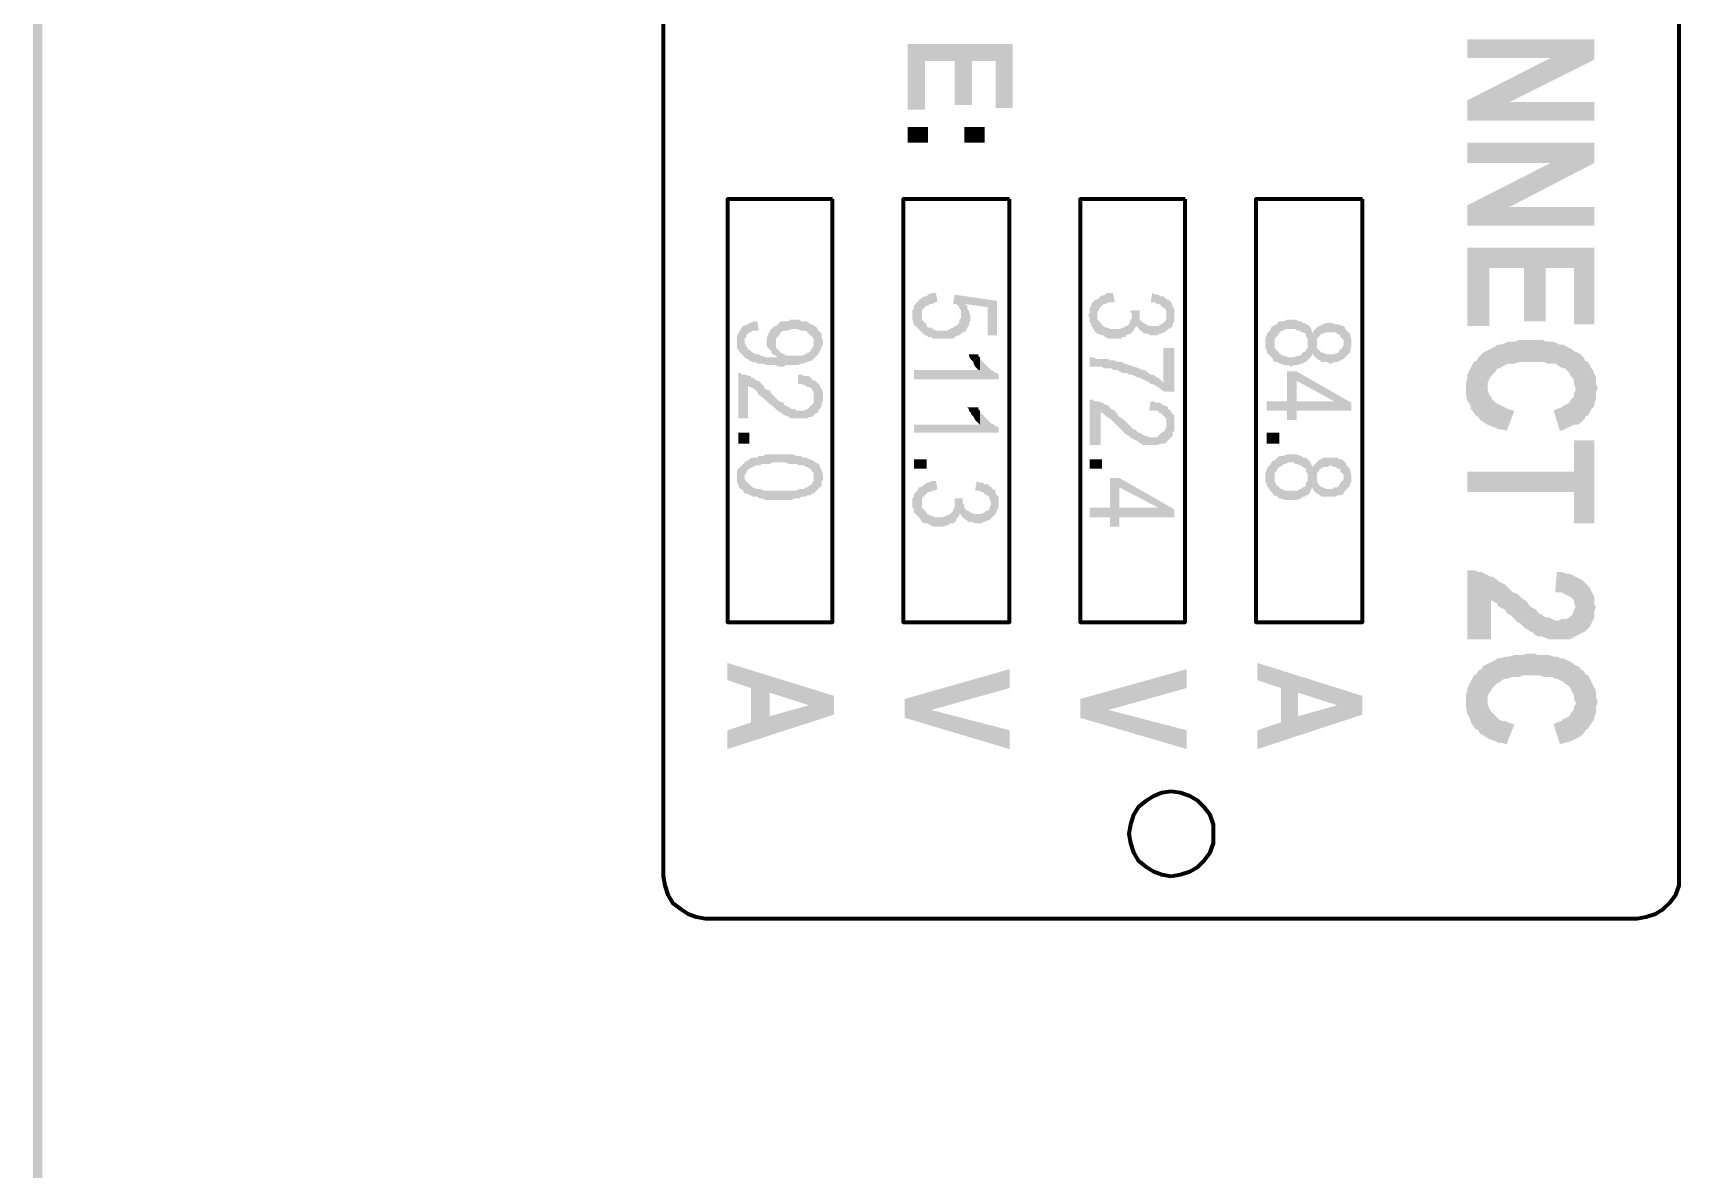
# Model space of a CAD drawing. Header units: inches. Extents: x -186 to 186, y -282 to 282.
# Drawn here: x -186.11 to -147.22, y -76.92 to -50.07 of the extents above; entities that cross this region are included whole.
import ezdxf

# ---------------------------------------------------------------- set-up
doc = ezdxf.new("R2010")
doc.units = ezdxf.units.IN
doc.header["$MEASUREMENT"] = 0
doc.layers.add('H', color=7, linetype='CONTINUOUS', lineweight=100)
doc.layers.add('P', color=250, linetype='CONTINUOUS', lineweight=100)

msp = doc.modelspace()

# ---------------------------------------------------------------- hatches: boundary and pattern name
at = {"layer": 'H', "linetype": 'Continuous'}
for points in [[(-185.889, 281.889), (-186.111, 282.111), (-185.889, -281.889)], [(-186.111, 282.111), (-185.889, -281.889), (-186.111, -282.111)], [(-162.963, -51.852), (-162.963, -50.333), (-165.444, -50.333), (-165.444, -51.889), (-165.037, -51.889), (-165.037, -50.741), (-164.333, -50.741), (-164.333, -51.778), (-163.926, -51.778), (-163.926, -50.741), (-163.37, -50.741), (-163.37, -51.852)], [(-149.222, -50.704), (-149.222, -50.222), (-152.222, -50.222), (-152.222, -50.667), (-150.259, -50.667)], [(-149.222, -50.704), (-150.259, -50.667), (-152.222, -51.667), (-151.222, -51.704)], [(-149.222, -52.148), (-149.222, -51.704), (-151.222, -51.704), (-152.222, -51.667), (-152.222, -52.148)], [(-165.444, -52.667), (-164.963, -52.667), (-164.963, -52.296), (-165.444, -52.296)], [(-164.111, -52.667), (-163.63, -52.667), (-163.63, -52.296), (-164.111, -52.296)], [(-149.222, -53.148), (-149.222, -52.667), (-152.222, -52.667), (-152.222, -53.148), (-150.259, -53.148)], [(-149.222, -53.148), (-150.259, -53.148), (-152.222, -54.148), (-151.222, -54.185)], [(-149.222, -54.63), (-149.222, -54.185), (-151.222, -54.185), (-152.222, -54.148), (-152.222, -54.63)], [(-149.222, -56.963), (-149.222, -55.148), (-152.222, -55.148), (-152.222, -57), (-151.704, -57), (-151.704, -55.63), (-150.889, -55.63), (-150.889, -56.889), (-150.37, -56.889), (-150.37, -55.63), (-149.704, -55.63), (-149.704, -56.963)], [(-164.185, -57.185), (-164.185, -56.741), (-164.185, -56.815), (-164.222, -56.852), (-164.222, -56.926), (-164.259, -56.963), (-164.296, -57), (-164.333, -57), (-164.37, -57.037), (-164.407, -57.037), (-164.444, -57.074), (-164.519, -57.111), (-164.778, -57.111), (-164.852, -57.074), (-164.889, -57.037), (-164.963, -57.037), (-165, -57), (-165, -56.963), (-165.037, -56.926), (-165.074, -56.889), (-165.111, -56.852), (-165.111, -56.815), (-165.111, -56.741), (-165.148, -56.37), (-165.185, -56.37), (-165.185, -56.407), (-165.222, -56.444), (-165.259, -56.481), (-165.296, -56.519), (-165.296, -56.593), (-165.333, -56.63), (-165.333, -56.704), (-165.333, -56.741), (-165.333, -56.815), (-165.333, -56.852), (-165.296, -56.963), (-165.259, -57), (-165.222, -57.037), (-165.148, -57.111), (-165.111, -57.148), (-165.074, -57.185), (-165.037, -57.222), (-165, -57.222), (-164.963, -57.259), (-164.889, -57.259), (-164.852, -57.296), (-164.778, -57.296), (-164.741, -57.296), (-164.519, -57.296), (-164.481, -57.296), (-164.444, -57.296), (-164.37, -57.296), (-164.333, -57.259), (-164.259, -57.222), (-164.222, -57.222)], [(-164.741, -56.444), (-164.778, -56.222), (-164.852, -56.222), (-164.889, -56.222), (-164.963, -56.259), (-165, -56.296), (-165.037, -56.296), (-165.111, -56.333), (-165.148, -56.37), (-165.111, -56.741), (-165.111, -56.667), (-165.111, -56.63), (-165.074, -56.593), (-165.037, -56.556), (-165, -56.519), (-164.963, -56.519), (-164.926, -56.481), (-164.852, -56.481), (-164.815, -56.444)], [(-163.333, -57.222), (-163.333, -56.407), (-164.333, -56.259), (-164.37, -56.444), (-164.37, -56.481), (-164.296, -56.481), (-164.259, -56.519), (-164.222, -56.556), (-164.222, -56.593), (-164.185, -56.63), (-164.185, -56.704), (-164.185, -57.185), (-164.148, -57.148), (-164.111, -57.148), (-164.111, -56.481), (-163.556, -56.556), (-163.556, -57.222)], [(-160.148, -57.148), (-160.148, -56.778), (-160.148, -56.815), (-160.185, -56.852), (-160.185, -56.889), (-160.222, -56.963), (-160.259, -57), (-160.296, -57), (-160.333, -57.037), (-160.37, -57.037), (-160.444, -57.074), (-160.481, -57.074), (-160.593, -57.074), (-160.667, -57.074), (-160.704, -57.037), (-160.778, -57.037), (-160.815, -57), (-160.852, -57), (-160.852, -56.963), (-160.889, -56.926), (-160.926, -56.889), (-160.963, -56.852), (-160.963, -56.815), (-160.963, -56.741), (-160.963, -56.37), (-161, -56.37), (-161.037, -56.407), (-161.074, -56.444), (-161.111, -56.481), (-161.111, -56.519), (-161.148, -56.593), (-161.148, -56.63), (-161.148, -56.704), (-161.185, -56.741), (-161.148, -56.815), (-161.148, -56.852), (-161.148, -56.889), (-161.111, -56.963), (-161.111, -57), (-161.074, -57.037), (-161.037, -57.111), (-161, -57.148), (-160.963, -57.185), (-160.852, -57.222), (-160.815, -57.222), (-160.778, -57.259), (-160.704, -57.296), (-160.667, -57.296), (-160.481, -57.296), (-160.407, -57.296), (-160.37, -57.259), (-160.296, -57.259), (-160.296, -57.222), (-160.185, -57.185)], [(-160.556, -56.444), (-160.593, -56.222), (-160.63, -56.222), (-160.667, -56.222), (-160.741, -56.222), (-160.778, -56.259), (-160.889, -56.296), (-160.963, -56.37), (-160.963, -56.741), (-160.963, -56.667), (-160.926, -56.63), (-160.926, -56.593), (-160.889, -56.556), (-160.815, -56.481), (-160.778, -56.481), (-160.704, -56.444), (-160.63, -56.444)], [(-159.148, -56.741), (-159.148, -56.667), (-159.148, -56.593), (-159.185, -56.556), (-159.185, -56.519), (-159.222, -56.444), (-159.259, -56.407), (-159.296, -56.37), (-159.333, -56.37), (-159.333, -56.815), (-159.333, -56.852), (-159.37, -56.889), (-159.407, -56.926), (-159.444, -56.963), (-159.481, -56.963), (-159.519, -57), (-159.593, -57), (-159.63, -57), (-159.704, -57), (-159.741, -57), (-159.815, -56.963), (-159.889, -56.926), (-159.926, -56.889), (-159.963, -56.852), (-159.963, -56.741), (-159.963, -56.667), (-159.963, -57.111), (-159.926, -57.111), (-159.889, -57.148), (-159.852, -57.185), (-159.815, -57.185), (-159.778, -57.185), (-159.704, -57.222), (-159.556, -57.222), (-159.519, -57.185), (-159.444, -57.185), (-159.407, -57.148), (-159.37, -57.148), (-159.333, -57.111), (-159.296, -57.074), (-159.222, -57.037), (-159.185, -57), (-159.185, -56.963), (-159.148, -56.889), (-159.148, -56.852), (-159.148, -56.815)], [(-159.333, -56.37), (-159.37, -56.333), (-159.407, -56.296), (-159.481, -56.296), (-159.519, -56.259), (-159.593, -56.259), (-159.667, -56.222), (-159.704, -56.444), (-159.667, -56.444), (-159.593, -56.444), (-159.556, -56.481), (-159.519, -56.481), (-159.444, -56.519), (-159.444, -56.556), (-159.407, -56.556), (-159.37, -56.593), (-159.333, -56.63), (-159.333, -56.704), (-159.333, -56.741)], [(-163.963, -56.815), (-163.963, -56.741), (-164, -56.667), (-164, -56.63), (-164.037, -56.593), (-164.037, -56.519), (-164.111, -56.481), (-164.111, -57.148), (-164.074, -57.111), (-164.037, -57.037), (-164, -57), (-164, -56.963), (-163.963, -56.852)], [(-159.963, -56.63), (-160.185, -56.63), (-160.185, -56.667), (-160.148, -56.704), (-160.148, -56.778), (-160.148, -57.148), (-160.111, -57.111), (-160.074, -57.037), (-160.037, -57), (-160, -57.037), (-159.963, -57.111), (-159.963, -56.667)], [(-168.963, -57.111), (-169, -56.889), (-169.074, -56.889), (-169.148, -56.926), (-169.185, -56.926), (-169.222, -56.963), (-169.333, -57), (-169.37, -57.037), (-169.407, -57.111), (-169.444, -57.148), (-169.444, -57.185), (-169.481, -57.222), (-169.481, -57.296), (-169.481, -57.37), (-169.481, -57.407), (-169.481, -57.444), (-169.481, -57.519), (-169.407, -57.63), (-169.37, -57.667), (-169.296, -57.741), (-169.296, -57.37), (-169.296, -57.296), (-169.259, -57.259), (-169.259, -57.222), (-169.222, -57.185), (-169.185, -57.148), (-169.148, -57.148), (-169.111, -57.111), (-169.037, -57.111)], [(-167.444, -57.37), (-167.444, -57.333), (-167.481, -57.296), (-167.481, -57.222), (-167.481, -57.185), (-167.519, -57.148), (-167.556, -57.111), (-167.593, -57.037), (-167.63, -57), (-167.667, -57.407), (-167.667, -57.444), (-167.667, -57.481), (-167.704, -57.519), (-167.741, -57.593), (-167.778, -57.63), (-167.815, -57.63), (-167.852, -57.667), (-167.889, -57.667), (-167.926, -57.704), (-168, -57.704), (-168.037, -57.704), (-168.148, -57.704), (-168.185, -57.704), (-168.259, -57.704), (-168.296, -57.704), (-168.37, -57.667), (-168.444, -57.63), (-168.481, -57.593), (-168.519, -57.741), (-168.778, -57.741), (-168.889, -57.704), (-168.926, -57.704), (-168.963, -57.667), (-169, -57.667), (-169.037, -57.667), (-169.111, -57.63), (-169.185, -57.556), (-169.222, -57.556), (-169.222, -57.519), (-169.259, -57.481), (-169.296, -57.407), (-169.296, -57.37), (-169.296, -57.741), (-169.259, -57.778), (-169.222, -57.778), (-169.185, -57.815), (-169.111, -57.852), (-169.037, -57.852), (-169, -57.889), (-168.926, -57.889), (-168.889, -57.889), (-168.852, -57.889), (-168.778, -57.926), (-168.741, -57.926), (-168.667, -57.926), (-168.556, -57.926), (-168.481, -57.963), (-168.37, -57.963), (-168.333, -57.926), (-168.148, -57.926), (-168.074, -57.926), (-168.037, -57.926), (-167.963, -57.889), (-167.926, -57.889), (-167.889, -57.889), (-167.852, -57.852), (-167.815, -57.852), (-167.704, -57.815), (-167.667, -57.778), (-167.63, -57.741), (-167.593, -57.704), (-167.556, -57.667), (-167.481, -57.519), (-167.481, -57.481), (-167.444, -57.444)], [(-168.481, -57.593), (-168.519, -57.556), (-168.556, -57.519), (-168.556, -57.444), (-168.556, -57), (-168.593, -57), (-168.63, -57.037), (-168.667, -57.074), (-168.704, -57.111), (-168.704, -57.148), (-168.741, -57.185), (-168.778, -57.296), (-168.778, -57.407), (-168.778, -57.481), (-168.704, -57.556), (-168.667, -57.593), (-168.667, -57.63), (-168.63, -57.667), (-168.556, -57.704), (-168.519, -57.741)], [(-167.63, -57), (-167.667, -57), (-167.704, -56.963), (-167.741, -56.963), (-167.778, -56.926), (-167.852, -56.889), (-167.889, -56.889), (-167.963, -56.889), (-168, -56.852), (-168.222, -56.852), (-168.259, -56.889), (-168.333, -56.889), (-168.37, -56.889), (-168.444, -56.889), (-168.481, -56.926), (-168.556, -57), (-168.556, -57.407), (-168.556, -57.333), (-168.556, -57.296), (-168.519, -57.259), (-168.481, -57.222), (-168.444, -57.148), (-168.37, -57.111), (-168.296, -57.111), (-168.185, -57.074), (-168.074, -57.074), (-168.037, -57.074), (-167.963, -57.111), (-167.852, -57.111), (-167.815, -57.148), (-167.778, -57.185), (-167.741, -57.222), (-167.704, -57.259), (-167.667, -57.296), (-167.667, -57.37), (-167.667, -57.407)], [(-155.963, -57), (-156, -56.963), (-156.037, -56.963), (-156.074, -56.926), (-156.111, -56.926), (-156.148, -56.889), (-156.222, -56.889), (-156.259, -56.852), (-156.481, -56.852), (-156.556, -56.889), (-156.593, -56.889), (-156.667, -56.889), (-156.704, -56.926), (-156.741, -56.963), (-156.815, -57), (-156.852, -57.037), (-156.889, -57.111), (-156.926, -57.148), (-156.963, -57.185), (-156.963, -57.222), (-157, -57.296), (-157, -57.333), (-157, -57.407), (-157, -57.444), (-157, -57.519), (-156.963, -57.556), (-156.963, -57.63), (-156.926, -57.667), (-156.889, -57.704), (-156.852, -57.741), (-156.815, -57.778), (-156.815, -57.815), (-156.778, -57.407), (-156.778, -57.333), (-156.778, -57.296), (-156.741, -57.259), (-156.704, -57.222), (-156.667, -57.185), (-156.667, -57.148), (-156.593, -57.111), (-156.556, -57.111), (-156.519, -57.074), (-156.444, -57.074), (-156.333, -57.074), (-156.296, -57.074), (-156.222, -57.111), (-156.185, -57.111), (-156.148, -57.148), (-156.111, -57.148), (-156.037, -57.185), (-156.037, -57.259), (-156, -57.296), (-156, -57.333), (-156, -57.407)], [(-155.148, -57), (-155.185, -57), (-155.259, -56.963), (-155.296, -56.963), (-155.37, -56.963), (-155.407, -56.926), (-155.556, -56.926), (-155.63, -56.963), (-155.667, -56.963), (-155.704, -57), (-155.741, -57), (-155.778, -57.037), (-155.815, -57.074), (-155.852, -57.111), (-155.889, -57.185), (-155.889, -57.148), (-155.926, -57.037), (-155.963, -57), (-156, -57.407), (-156, -57.444), (-156, -57.519), (-156.037, -57.556), (-156.037, -57.593), (-156.111, -57.63), (-156.185, -57.704), (-156.222, -57.704), (-156.333, -57.741), (-156.444, -57.741), (-156.556, -57.704), (-156.593, -57.704), (-156.667, -57.63), (-156.704, -57.593), (-156.741, -57.556), (-156.778, -57.519), (-156.778, -57.444), (-156.778, -57.407), (-156.815, -57.815), (-156.778, -57.852), (-156.704, -57.852), (-156.667, -57.889), (-156.63, -57.889), (-156.556, -57.926), (-156.519, -57.926), (-156.444, -57.926), (-156.37, -57.963), (-156.333, -57.926), (-156.259, -57.926), (-156.222, -57.926), (-156.148, -57.889), (-156.111, -57.889), (-156.074, -57.852), (-156.037, -57.852), (-156, -57.815), (-155.963, -57.778), (-155.926, -57.741), (-155.889, -57.667), (-155.889, -57.63), (-155.852, -57.704), (-155.815, -57.741), (-155.778, -57.407), (-155.778, -57.333), (-155.778, -57.296), (-155.741, -57.259), (-155.704, -57.222), (-155.667, -57.185), (-155.63, -57.185), (-155.556, -57.148), (-155.519, -57.148), (-155.481, -57.148), (-155.444, -57.148), (-155.37, -57.148), (-155.333, -57.148), (-155.296, -57.185), (-155.222, -57.222), (-155.222, -57.259), (-155.185, -57.296), (-155.148, -57.333), (-155.148, -57.407)], [(-154.963, -57.407), (-154.963, -57.333), (-155, -57.185), (-155.037, -57.148), (-155.074, -57.111), (-155.111, -57.074), (-155.111, -57.037), (-155.148, -57), (-155.148, -57.444), (-155.185, -57.519), (-155.222, -57.556), (-155.259, -57.593), (-155.259, -57.63), (-155.296, -57.63), (-155.37, -57.667), (-155.407, -57.667), (-155.556, -57.667), (-155.63, -57.63), (-155.667, -57.63), (-155.704, -57.593), (-155.741, -57.556), (-155.778, -57.519), (-155.778, -57.407), (-155.815, -57.741), (-155.778, -57.778), (-155.704, -57.815), (-155.667, -57.852), (-155.593, -57.852), (-155.519, -57.852), (-155.481, -57.889), (-155.444, -57.889), (-155.37, -57.852), (-155.333, -57.852), (-155.296, -57.852), (-155.222, -57.815), (-155.148, -57.778), (-155.111, -57.741), (-155.037, -57.667), (-155, -57.63), (-154.963, -57.444)], [(-159.148, -58.556), (-159.148, -57.519), (-159.407, -57.519), (-159.407, -58.333), (-159.444, -58.296), (-159.481, -58.259), (-159.519, -58.222), (-159.556, -58.222), (-159.593, -58.185), (-159.667, -58.148), (-159.704, -58.148), (-159.852, -58.037), (-159.926, -58.037), (-159.963, -58), (-160, -58), (-160.074, -57.963), (-160.111, -57.963), (-160.185, -57.926), (-160.222, -57.926), (-160.296, -57.889), (-160.333, -57.889), (-160.37, -57.852), (-160.444, -57.852), (-160.481, -57.852), (-160.556, -57.815), (-160.593, -57.815), (-160.667, -57.815), (-160.704, -57.778), (-160.778, -57.778), (-160.889, -57.778), (-161, -57.778), (-161.037, -57.741), (-161.148, -57.741), (-161.148, -57.963), (-161.074, -57.963), (-160.963, -57.963), (-160.926, -57.963), (-160.852, -57.963), (-160.815, -58), (-160.741, -58), (-160.704, -58), (-160.63, -58), (-160.593, -58.037), (-160.519, -58.037), (-160.444, -58.074), (-160.37, -58.111), (-160.333, -58.111), (-160.259, -58.111), (-160.222, -58.148), (-160.148, -58.148), (-160.074, -58.185), (-160, -58.222), (-159.963, -58.222), (-159.889, -58.259), (-159.741, -58.333), (-159.704, -58.37), (-159.667, -58.37), (-159.593, -58.407), (-159.481, -58.481), (-159.444, -58.519), (-159.37, -58.556)], [(-149.63, -57.63), (-149.704, -57.593), (-149.741, -57.556), (-149.815, -57.519), (-149.889, -57.481), (-149.963, -57.444), (-150.037, -57.444), (-150.111, -57.407), (-150.185, -57.37), (-150.296, -57.37), (-150.37, -57.37), (-150.444, -57.333), (-150.556, -57.333), (-150.63, -57.333), (-150.815, -57.333), (-150.926, -57.333), (-151, -57.333), (-151.111, -57.37), (-151.185, -57.37), (-151.259, -57.37), (-151.333, -57.407), (-151.444, -57.444), (-151.519, -57.444), (-151.556, -57.481), (-151.63, -57.519), (-151.704, -57.556), (-151.778, -57.593), (-151.741, -58.444), (-151.741, -58.407), (-151.741, -58.333), (-151.704, -58.259), (-151.667, -58.185), (-151.63, -58.148), (-151.556, -58.074), (-151.519, -58), (-151.444, -58), (-151.407, -57.963), (-151.333, -57.926), (-151.259, -57.889), (-151.185, -57.889), (-151.111, -57.889), (-151, -57.852), (-150.926, -57.852), (-150.519, -57.852), (-150.407, -57.852), (-150.333, -57.889), (-150.222, -57.889), (-150.148, -57.889), (-150.037, -57.963), (-149.963, -58), (-149.926, -58), (-149.889, -58.037), (-149.815, -58.111), (-149.778, -58.185), (-149.741, -58.222), (-149.704, -58.296), (-149.704, -58.37), (-149.667, -58.481)], [(-163.296, -58.259), (-163.296, -58.148), (-163.333, -58.111), (-163.37, -58.111), (-163.407, -58.074), (-163.481, -58.037), (-163.519, -58), (-163.593, -57.926), (-163.63, -57.889), (-163.667, -57.852), (-163.704, -57.815), (-163.741, -57.741), (-163.741, -58.037), (-165.296, -58.037), (-165.296, -58.259)], [(-163.741, -57.741), (-163.778, -57.704), (-163.778, -57.667), (-164.037, -57.667), (-164, -57.667), (-164, -57.704), (-163.963, -57.778), (-163.926, -57.815), (-163.889, -57.852), (-163.889, -57.889), (-163.852, -57.963), (-163.815, -58), (-163.778, -58.037), (-163.741, -58.037)], [(-151.111, -59), (-151.148, -59), (-151.259, -58.963), (-151.333, -58.926), (-151.407, -58.889), (-151.481, -58.852), (-151.556, -58.815), (-151.593, -58.778), (-151.63, -58.741), (-151.667, -58.667), (-151.704, -58.63), (-151.741, -58.519), (-151.741, -58.444), (-151.778, -57.593), (-151.852, -57.63), (-151.889, -57.667), (-151.963, -57.741), (-152, -57.815), (-152.074, -57.852), (-152.111, -57.926), (-152.148, -58), (-152.185, -58.074), (-152.222, -58.148), (-152.222, -58.222), (-152.259, -58.37), (-152.259, -58.519), (-152.259, -58.593), (-152.222, -58.778), (-152.185, -58.815), (-152.148, -58.889), (-152.148, -58.963), (-152.074, -59.037), (-152.037, -59.111), (-151.963, -59.148), (-151.926, -59.222), (-151.852, -59.259), (-151.815, -59.296), (-151.741, -59.333), (-151.667, -59.37), (-151.556, -59.407), (-151.481, -59.444), (-151.407, -59.444), (-151.296, -59.481)], [(-149.148, -58.481), (-149.148, -58.444), (-149.185, -58.37), (-149.185, -58.296), (-149.185, -58.185), (-149.222, -58.148), (-149.259, -58.037), (-149.296, -58), (-149.333, -57.926), (-149.37, -57.852), (-149.444, -57.815), (-149.481, -57.741), (-149.556, -57.667), (-149.63, -57.63), (-149.667, -58.481), (-149.667, -58.519), (-149.704, -58.593), (-149.704, -58.667), (-149.778, -58.741), (-149.815, -58.815), (-149.889, -58.852), (-149.963, -58.889), (-150, -58.926), (-150.111, -58.963), (-150.185, -59), (-150.037, -59.481), (-149.926, -59.444), (-149.778, -59.37), (-149.704, -59.333), (-149.63, -59.333), (-149.556, -59.296), (-149.481, -59.222), (-149.444, -59.185), (-149.444, -59.148), (-149.37, -59.111), (-149.333, -59.037), (-149.296, -58.963), (-149.222, -58.889), (-149.222, -58.815), (-149.185, -58.741), (-149.185, -58.667), (-149.185, -58.556)], [(-167.63, -59.074), (-167.667, -58.667), (-167.667, -58.704), (-167.667, -58.778), (-167.667, -58.815), (-167.704, -58.852), (-167.741, -58.889), (-167.815, -58.963), (-167.889, -59), (-167.926, -59), (-168, -59), (-168.074, -59), (-168.111, -58.963), (-168.185, -58.963), (-168.296, -58.889), (-168.333, -58.889), (-168.37, -58.852), (-168.37, -58.815), (-168.481, -58.778), (-168.519, -58.741), (-168.556, -58.704), (-168.667, -58.593), (-168.704, -58.519), (-168.741, -58.519), (-168.815, -58.481), (-168.852, -58.407), (-168.889, -58.37), (-168.926, -58.333), (-168.963, -58.296), (-169, -58.296), (-169.111, -58.222), (-169.148, -58.222), (-169.148, -58.185), (-169.185, -58.185), (-169.296, -58.148), (-169.37, -58.148), (-169.407, -58.111), (-169.444, -58.111), (-169.444, -59.185), (-169.222, -59.185), (-169.222, -58.407), (-169.185, -58.444), (-169.148, -58.444), (-169.074, -58.481), (-169.037, -58.519), (-169, -58.556), (-168.963, -58.63), (-168.852, -58.704), (-168.778, -58.778), (-168.741, -58.815), (-168.704, -58.852), (-168.63, -58.889), (-168.593, -58.926), (-168.556, -58.963), (-168.519, -59), (-168.481, -59.037), (-168.444, -59.037), (-168.407, -59.074), (-168.37, -59.111), (-168.333, -59.111), (-168.259, -59.148), (-168.222, -59.185), (-168.148, -59.185), (-168.111, -59.185), (-168.037, -59.185), (-167.926, -59.185), (-167.852, -59.185), (-167.815, -59.185), (-167.778, -59.148), (-167.704, -59.148), (-167.667, -59.111)], [(-167.444, -58.704), (-167.444, -58.593), (-167.481, -58.481), (-167.519, -58.444), (-167.519, -58.407), (-167.556, -58.37), (-167.593, -58.333), (-167.63, -58.296), (-167.667, -58.296), (-167.704, -58.259), (-167.741, -58.222), (-167.778, -58.185), (-167.852, -58.185), (-167.889, -58.185), (-167.963, -58.148), (-168.037, -58.148), (-168.037, -58.37), (-168, -58.37), (-167.963, -58.37), (-167.852, -58.407), (-167.815, -58.444), (-167.778, -58.444), (-167.704, -58.481), (-167.704, -58.519), (-167.667, -58.556), (-167.667, -58.63), (-167.667, -58.667), (-167.63, -59.074), (-167.556, -59.037), (-167.556, -59), (-167.519, -58.963), (-167.481, -58.889), (-167.481, -58.852), (-167.481, -58.815), (-167.444, -58.778)], [(-154.963, -59), (-154.963, -58.815), (-156.259, -58.074), (-156.481, -58.074), (-156.481, -58.778), (-156.963, -58.778), (-156.963, -59), (-156.481, -59), (-156.481, -59.222), (-156.259, -59.222), (-156.259, -58.296), (-155.37, -58.778)], [(-154.963, -59), (-155.37, -58.778), (-156.259, -58.778), (-156.259, -58.296), (-156.259, -59)], [(-163.296, -59.519), (-163.296, -59.407), (-163.333, -59.37), (-163.37, -59.37), (-163.407, -59.333), (-163.481, -59.296), (-163.519, -59.259), (-163.593, -59.185), (-163.63, -59.148), (-163.667, -59.111), (-163.704, -59.074), (-163.741, -59), (-163.741, -59.333), (-165.296, -59.333), (-165.296, -59.519)], [(-163.741, -59), (-163.778, -58.963), (-163.778, -58.926), (-164.037, -58.926), (-164, -58.963), (-164, -59), (-163.963, -59.037), (-163.926, -59.111), (-163.889, -59.148), (-163.852, -59.222), (-163.815, -59.259), (-163.778, -59.296), (-163.741, -59.333)], [(-159.296, -59.704), (-159.333, -59.296), (-159.333, -59.333), (-159.333, -59.407), (-159.37, -59.444), (-159.37, -59.481), (-159.444, -59.519), (-159.519, -59.593), (-159.556, -59.63), (-159.63, -59.63), (-159.667, -59.63), (-159.704, -59.63), (-159.741, -59.63), (-159.815, -59.593), (-159.852, -59.593), (-159.963, -59.519), (-160, -59.519), (-160.037, -59.481), (-160.074, -59.444), (-160.111, -59.444), (-160.148, -59.407), (-160.185, -59.37), (-160.222, -59.333), (-160.296, -59.259), (-160.333, -59.222), (-160.444, -59.148), (-160.481, -59.111), (-160.519, -59.037), (-160.556, -59), (-160.63, -58.963), (-160.667, -58.926), (-160.704, -58.889), (-160.778, -58.852), (-160.815, -58.852), (-160.815, -58.815), (-160.889, -58.815), (-160.926, -58.778), (-161, -58.778), (-161.037, -58.778), (-161.074, -58.741), (-161.148, -58.741), (-161.148, -59.815), (-160.889, -59.815), (-160.889, -59.037), (-160.815, -59.074), (-160.778, -59.111), (-160.741, -59.148), (-160.667, -59.185), (-160.63, -59.222), (-160.519, -59.333), (-160.481, -59.37), (-160.407, -59.444), (-160.37, -59.481), (-160.333, -59.519), (-160.296, -59.556), (-160.222, -59.593), (-160.185, -59.63), (-160.148, -59.667), (-160.111, -59.667), (-160.074, -59.704), (-160.037, -59.704), (-160, -59.741), (-159.889, -59.815), (-159.852, -59.815), (-159.778, -59.815), (-159.741, -59.815), (-159.593, -59.815), (-159.556, -59.815), (-159.444, -59.778), (-159.37, -59.778), (-159.333, -59.741)], [(-159.148, -59.333), (-159.148, -59.222), (-159.148, -59.111), (-159.185, -59.074), (-159.222, -59.037), (-159.222, -59), (-159.296, -58.963), (-159.296, -58.926), (-159.333, -58.889), (-159.37, -58.889), (-159.444, -58.852), (-159.481, -58.815), (-159.519, -58.815), (-159.593, -58.815), (-159.63, -58.778), (-159.704, -58.778), (-159.741, -59), (-159.667, -59), (-159.63, -59), (-159.556, -59), (-159.519, -59.037), (-159.444, -59.074), (-159.407, -59.111), (-159.37, -59.148), (-159.333, -59.185), (-159.333, -59.259), (-159.333, -59.296), (-159.296, -59.704), (-159.259, -59.667), (-159.222, -59.63), (-159.185, -59.593), (-159.185, -59.519), (-159.148, -59.481), (-159.148, -59.37)], [(-169.444, -59.778), (-169.185, -59.778), (-169.185, -59.519), (-169.444, -59.519)], [(-156.963, -59.778), (-156.667, -59.778), (-156.667, -59.519), (-156.963, -59.519)], [(-149.222, -61.667), (-149.222, -59.704), (-149.704, -59.704), (-149.704, -60.444), (-152.222, -60.444), (-152.222, -60.926), (-149.704, -60.926), (-149.704, -61.667)], [(-167.63, -60.926), (-167.667, -60.556), (-167.667, -60.593), (-167.667, -60.667), (-167.704, -60.704), (-167.704, -60.741), (-167.778, -60.778), (-167.815, -60.815), (-167.852, -60.815), (-167.889, -60.852), (-167.926, -60.852), (-167.963, -60.852), (-168, -60.852), (-168.074, -60.889), (-168.111, -60.889), (-168.185, -60.889), (-168.778, -60.889), (-168.815, -60.889), (-168.852, -60.889), (-168.926, -60.852), (-168.963, -60.852), (-169, -60.852), (-169.111, -60.815), (-169.148, -60.778), (-169.222, -60.704), (-169.259, -60.667), (-169.296, -60.63), (-169.296, -60.556), (-169.296, -60.222), (-169.333, -60.259), (-169.37, -60.296), (-169.407, -60.333), (-169.444, -60.37), (-169.481, -60.407), (-169.481, -60.481), (-169.481, -60.519), (-169.481, -60.556), (-169.481, -60.593), (-169.481, -60.667), (-169.481, -60.704), (-169.444, -60.741), (-169.444, -60.778), (-169.407, -60.852), (-169.37, -60.852), (-169.333, -60.889), (-169.296, -60.963), (-169.222, -60.963), (-169.185, -61), (-169.148, -61), (-169.111, -61.037), (-169.037, -61.037), (-169, -61.037), (-168.963, -61.074), (-168.889, -61.074), (-168.815, -61.111), (-168.667, -61.111), (-168.63, -61.111), (-168.333, -61.111), (-168.259, -61.111), (-168.185, -61.111), (-168.111, -61.074), (-168.074, -61.074), (-168, -61.074), (-167.963, -61.037), (-167.852, -61.037), (-167.815, -61), (-167.778, -61), (-167.741, -61), (-167.704, -60.963), (-167.667, -60.963)], [(-167.444, -60.556), (-167.444, -60.481), (-167.481, -60.444), (-167.481, -60.407), (-167.519, -60.333), (-167.519, -60.296), (-167.556, -60.259), (-167.63, -60.222), (-167.667, -60.185), (-167.704, -60.185), (-167.741, -60.148), (-167.778, -60.148), (-167.852, -60.111), (-167.889, -60.111), (-167.926, -60.111), (-167.963, -60.074), (-168.037, -60.074), (-168.074, -60.074), (-168.148, -60.037), (-168.185, -60.037), (-168.259, -60.037), (-168.667, -60.037), (-168.741, -60.037), (-168.815, -60.037), (-168.852, -60.074), (-168.926, -60.074), (-168.963, -60.074), (-169, -60.111), (-169.074, -60.111), (-169.111, -60.111), (-169.185, -60.148), (-169.222, -60.185), (-169.259, -60.185), (-169.296, -60.222), (-169.296, -60.556), (-169.296, -60.519), (-169.259, -60.481), (-169.259, -60.444), (-169.222, -60.407), (-169.185, -60.37), (-169.111, -60.333), (-169.037, -60.296), (-169, -60.296), (-168.963, -60.296), (-168.926, -60.296), (-168.889, -60.259), (-168.815, -60.259), (-168.704, -60.259), (-168.63, -60.222), (-168.333, -60.222), (-168.259, -60.259), (-168.111, -60.259), (-168.074, -60.259), (-168, -60.296), (-167.963, -60.296), (-167.926, -60.296), (-167.889, -60.296), (-167.852, -60.333), (-167.815, -60.333), (-167.778, -60.37), (-167.741, -60.37), (-167.704, -60.444), (-167.667, -60.481), (-167.667, -60.519), (-167.667, -60.556), (-167.63, -60.926), (-167.593, -60.889), (-167.556, -60.852), (-167.519, -60.815), (-167.481, -60.778), (-167.481, -60.741), (-167.481, -60.667), (-167.444, -60.63)], [(-165.296, -60.37), (-165, -60.37), (-165, -60.148), (-165.296, -60.148)], [(-161.148, -60.37), (-160.852, -60.37), (-160.852, -60.148), (-161.148, -60.148)], [(-155.963, -60.185), (-156, -60.148), (-156.037, -60.111), (-156.074, -60.111), (-156.111, -60.111), (-156.148, -60.074), (-156.259, -60.037), (-156.481, -60.037), (-156.593, -60.074), (-156.667, -60.074), (-156.704, -60.111), (-156.741, -60.148), (-156.815, -60.185), (-156.852, -60.222), (-156.889, -60.296), (-156.926, -60.333), (-156.963, -60.37), (-156.963, -60.407), (-157, -60.481), (-157, -60.519), (-157, -60.556), (-157, -60.63), (-157, -60.667), (-156.963, -60.741), (-156.963, -60.778), (-156.926, -60.815), (-156.889, -60.889), (-156.852, -60.926), (-156.815, -60.963), (-156.815, -61), (-156.778, -60.556), (-156.778, -60.519), (-156.778, -60.481), (-156.741, -60.444), (-156.704, -60.37), (-156.667, -60.333), (-156.593, -60.296), (-156.556, -60.259), (-156.519, -60.259), (-156.444, -60.222), (-156.333, -60.222), (-156.296, -60.259), (-156.222, -60.259), (-156.185, -60.296), (-156.148, -60.296), (-156.111, -60.333), (-156.037, -60.37), (-156.037, -60.444), (-156, -60.481), (-156, -60.519), (-156, -60.556)], [(-155.148, -60.185), (-155.185, -60.148), (-155.259, -60.148), (-155.296, -60.111), (-155.37, -60.111), (-155.407, -60.111), (-155.556, -60.111), (-155.63, -60.111), (-155.667, -60.148), (-155.704, -60.148), (-155.741, -60.185), (-155.778, -60.222), (-155.815, -60.259), (-155.852, -60.296), (-155.889, -60.333), (-155.926, -60.222), (-155.963, -60.185), (-156, -60.556), (-156, -60.63), (-156, -60.667), (-156.037, -60.704), (-156.037, -60.778), (-156.111, -60.815), (-156.148, -60.852), (-156.185, -60.852), (-156.222, -60.889), (-156.296, -60.889), (-156.333, -60.889), (-156.444, -60.889), (-156.481, -60.889), (-156.556, -60.889), (-156.593, -60.852), (-156.63, -60.852), (-156.667, -60.815), (-156.704, -60.778), (-156.741, -60.741), (-156.778, -60.667), (-156.778, -60.63), (-156.778, -60.556), (-156.815, -61), (-156.778, -61), (-156.704, -61.037), (-156.667, -61.074), (-156.519, -61.111), (-156.444, -61.111), (-156.37, -61.111), (-156.333, -61.111), (-156.259, -61.111), (-156.148, -61.074), (-156.111, -61.037), (-156.074, -61.037), (-156.037, -61), (-156, -61), (-155.963, -60.963), (-155.926, -60.889), (-155.889, -60.815), (-155.852, -60.889), (-155.815, -60.926), (-155.778, -60.556), (-155.778, -60.519), (-155.778, -60.481), (-155.741, -60.444), (-155.704, -60.37), (-155.667, -60.37), (-155.63, -60.333), (-155.556, -60.333), (-155.519, -60.333), (-155.481, -60.296), (-155.444, -60.296), (-155.37, -60.333), (-155.333, -60.333), (-155.296, -60.37), (-155.222, -60.37), (-155.222, -60.444), (-155.185, -60.481), (-155.148, -60.519), (-155.148, -60.556)], [(-154.963, -60.556), (-154.963, -60.519), (-155, -60.37), (-155.037, -60.333), (-155.074, -60.296), (-155.111, -60.222), (-155.148, -60.185), (-155.148, -60.63), (-155.185, -60.667), (-155.222, -60.704), (-155.259, -60.778), (-155.296, -60.815), (-155.37, -60.815), (-155.407, -60.852), (-155.556, -60.852), (-155.63, -60.815), (-155.667, -60.815), (-155.704, -60.778), (-155.741, -60.741), (-155.778, -60.667), (-155.778, -60.556), (-155.815, -60.926), (-155.778, -60.963), (-155.704, -61), (-155.667, -61.037), (-155.593, -61.037), (-155.519, -61.037), (-155.481, -61.037), (-155.444, -61.037), (-155.37, -61.037), (-155.333, -61.037), (-155.296, -61), (-155.222, -61), (-155.148, -60.963), (-155.111, -60.889), (-155.074, -60.852), (-155.037, -60.815), (-155, -60.778), (-155, -60.741), (-154.963, -60.667), (-154.963, -60.63)], [(-159.148, -61.519), (-159.148, -61.333), (-160.444, -60.593), (-160.667, -60.593), (-160.667, -61.296), (-161.148, -61.296), (-161.148, -61.519), (-160.667, -61.519), (-160.667, -61.741), (-160.444, -61.741), (-160.444, -60.815), (-159.519, -61.296)], [(-164.296, -61.593), (-164.333, -61.185), (-164.333, -61.222), (-164.333, -61.296), (-164.37, -61.333), (-164.37, -61.37), (-164.444, -61.444), (-164.519, -61.481), (-164.63, -61.519), (-164.778, -61.519), (-164.815, -61.519), (-164.889, -61.481), (-164.926, -61.481), (-164.963, -61.444), (-165, -61.444), (-165, -61.407), (-165.037, -61.37), (-165.074, -61.333), (-165.111, -61.296), (-165.111, -61.222), (-165.111, -61.185), (-165.148, -60.815), (-165.185, -60.815), (-165.222, -60.889), (-165.259, -60.926), (-165.296, -60.963), (-165.296, -61.037), (-165.333, -61.074), (-165.333, -61.148), (-165.333, -61.185), (-165.333, -61.222), (-165.333, -61.296), (-165.296, -61.333), (-165.296, -61.407), (-165.259, -61.444), (-165.222, -61.481), (-165.185, -61.519), (-165.148, -61.556), (-165.111, -61.63), (-165.037, -61.667), (-164.963, -61.667), (-164.926, -61.704), (-164.815, -61.741), (-164.63, -61.741), (-164.481, -61.704), (-164.444, -61.667), (-164.37, -61.667), (-164.333, -61.63)], [(-164.741, -60.852), (-164.778, -60.667), (-164.852, -60.667), (-164.889, -60.667), (-164.963, -60.704), (-165, -60.704), (-165.037, -60.741), (-165.148, -60.815), (-165.111, -61.185), (-165.111, -61.111), (-165.111, -61.074), (-165.074, -61.037), (-165.037, -61), (-165, -60.963), (-164.963, -60.926), (-164.926, -60.926), (-164.852, -60.889), (-164.815, -60.889)], [(-163.296, -61.185), (-163.296, -61.111), (-163.296, -61.037), (-163.333, -61), (-163.37, -60.963), (-163.37, -60.889), (-163.444, -60.852), (-163.444, -60.815), (-163.481, -60.815), (-163.481, -61.222), (-163.519, -61.296), (-163.519, -61.333), (-163.556, -61.37), (-163.593, -61.37), (-163.63, -61.407), (-163.704, -61.444), (-163.741, -61.444), (-163.815, -61.444), (-163.852, -61.444), (-163.889, -61.444), (-163.963, -61.407), (-164, -61.37), (-164.037, -61.37), (-164.074, -61.333), (-164.111, -61.296), (-164.111, -61.222), (-164.148, -61.185), (-164.148, -61.111), (-164.148, -61.519), (-164.111, -61.556), (-164.037, -61.593), (-164.037, -61.63), (-163.963, -61.63), (-163.926, -61.63), (-163.852, -61.667), (-163.704, -61.667), (-163.667, -61.63), (-163.63, -61.63), (-163.556, -61.593), (-163.519, -61.593), (-163.481, -61.556), (-163.444, -61.519), (-163.407, -61.481), (-163.37, -61.444), (-163.333, -61.37), (-163.333, -61.333), (-163.296, -61.296), (-163.296, -61.222)], [(-163.481, -60.815), (-163.556, -60.741), (-163.63, -60.741), (-163.667, -60.704), (-163.741, -60.704), (-163.815, -60.667), (-163.852, -60.889), (-163.815, -60.889), (-163.778, -60.889), (-163.704, -60.926), (-163.667, -60.926), (-163.63, -60.963), (-163.593, -61), (-163.556, -61), (-163.519, -61.037), (-163.519, -61.074), (-163.481, -61.148), (-163.481, -61.185)], [(-159.148, -61.519), (-159.519, -61.296), (-160.444, -61.296), (-160.444, -60.815), (-160.444, -61.519)], [(-164.148, -61.074), (-164.333, -61.074), (-164.333, -61.111), (-164.333, -61.148), (-164.333, -61.185), (-164.296, -61.593), (-164.296, -61.556), (-164.259, -61.519), (-164.222, -61.481), (-164.222, -61.444), (-164.185, -61.444), (-164.185, -61.481), (-164.148, -61.519), (-164.148, -61.111)], [(-149.667, -64.333), (-149.667, -63.63), (-149.704, -63.704), (-149.741, -63.815), (-149.778, -63.852), (-149.815, -63.889), (-149.889, -63.926), (-150, -63.926), (-150.074, -63.963), (-150.148, -63.963), (-150.222, -63.926), (-150.296, -63.889), (-150.37, -63.889), (-150.444, -63.852), (-150.444, -63.815), (-150.481, -63.815), (-150.556, -63.778), (-150.593, -63.704), (-150.667, -63.667), (-150.741, -63.63), (-150.815, -63.519), (-150.926, -63.444), (-150.963, -63.407), (-151.037, -63.333), (-151.148, -63.296), (-151.222, -63.222), (-151.333, -63.111), (-151.407, -63.074), (-151.481, -63.037), (-151.519, -63), (-151.63, -62.926), (-151.667, -62.926), (-151.741, -62.889), (-151.889, -62.815), (-151.963, -62.815), (-152.037, -62.778), (-152.222, -62.778), (-152.222, -64.407), (-151.667, -64.407), (-151.667, -63.481), (-151.593, -63.519), (-151.519, -63.556), (-151.519, -63.593), (-151.481, -63.63), (-151.407, -63.667), (-151.333, -63.704), (-151.296, -63.778), (-151.185, -63.852), (-151.111, -63.926), (-151.037, -64), (-150.963, -64.037), (-150.889, -64.111), (-150.852, -64.148), (-150.778, -64.185), (-150.741, -64.222), (-150.704, -64.222), (-150.63, -64.296), (-150.556, -64.333), (-150.481, -64.333), (-150.37, -64.37), (-150.296, -64.407), (-150.185, -64.407), (-149.889, -64.407), (-149.815, -64.407), (-149.741, -64.37)], [(-149.185, -63.63), (-149.222, -63.593), (-149.222, -63.481), (-149.222, -63.407), (-149.259, -63.333), (-149.296, -63.259), (-149.333, -63.185), (-149.37, -63.148), (-149.481, -63.037), (-149.519, -63), (-149.593, -62.963), (-149.667, -62.926), (-149.741, -62.889), (-149.815, -62.852), (-149.889, -62.852), (-150, -62.815), (-150.111, -62.815), (-150.148, -63.296), (-150.111, -63.296), (-150, -63.296), (-149.852, -63.37), (-149.778, -63.407), (-149.741, -63.444), (-149.704, -63.481), (-149.704, -63.556), (-149.667, -63.63), (-149.667, -64.333), (-149.593, -64.296), (-149.519, -64.259), (-149.444, -64.222), (-149.37, -64.148), (-149.333, -64.111), (-149.259, -63.963), (-149.222, -63.889), (-149.222, -63.815), (-149.222, -63.741)], [(-149.63, -65.037), (-149.704, -65), (-149.741, -64.963), (-149.815, -64.926), (-149.889, -64.889), (-149.963, -64.852), (-150.037, -64.852), (-150.111, -64.815), (-150.185, -64.815), (-150.296, -64.778), (-150.37, -64.778), (-150.444, -64.778), (-150.556, -64.778), (-150.63, -64.741), (-150.815, -64.741), (-150.926, -64.778), (-151, -64.778), (-151.111, -64.778), (-151.259, -64.815), (-151.333, -64.815), (-151.444, -64.852), (-151.519, -64.852), (-151.556, -64.889), (-151.63, -64.926), (-151.704, -64.963), (-151.778, -65), (-151.741, -65.852), (-151.741, -65.815), (-151.741, -65.741), (-151.704, -65.667), (-151.667, -65.63), (-151.63, -65.556), (-151.556, -65.481), (-151.519, -65.444), (-151.444, -65.407), (-151.407, -65.37), (-151.333, -65.333), (-151.259, -65.333), (-151.185, -65.296), (-151.111, -65.296), (-151, -65.296), (-150.926, -65.259), (-150.519, -65.259), (-150.407, -65.296), (-150.333, -65.296), (-150.222, -65.296), (-150.148, -65.333), (-150.111, -65.333), (-150.037, -65.37), (-149.963, -65.407), (-149.926, -65.444), (-149.815, -65.519), (-149.778, -65.593), (-149.741, -65.667), (-149.704, -65.704), (-149.704, -65.815), (-149.667, -65.889)], [(-167.185, -66.185), (-167.185, -65.741), (-169.704, -64.963), (-169.704, -65.37), (-169.148, -65.556), (-169.148, -66.37), (-168.704, -65.667), (-167.778, -65.963)], [(-163.037, -65.556), (-163.037, -65.111), (-165.519, -65.815), (-164.889, -66.074)], [(-158.852, -65.556), (-158.852, -65.111), (-161.37, -65.815), (-160.704, -66.074)], [(-154.704, -66.185), (-154.704, -65.741), (-157.185, -64.963), (-157.185, -65.37), (-156.63, -65.556), (-156.63, -66.37), (-156.222, -65.667), (-155.296, -65.963)], [(-151.111, -66.407), (-151.148, -66.407), (-151.259, -66.37), (-151.333, -66.333), (-151.407, -66.333), (-151.481, -66.296), (-151.556, -66.222), (-151.593, -66.185), (-151.63, -66.148), (-151.667, -66.111), (-151.704, -66.037), (-151.741, -65.963), (-151.741, -65.852), (-151.778, -65), (-151.852, -65.037), (-151.889, -65.111), (-151.963, -65.148), (-152, -65.222), (-152.074, -65.259), (-152.111, -65.333), (-152.148, -65.407), (-152.185, -65.481), (-152.222, -65.556), (-152.222, -65.63), (-152.259, -65.704), (-152.259, -65.778), (-152.259, -65.926), (-152.259, -66), (-152.222, -66.185), (-152.185, -66.222), (-152.148, -66.333), (-152.148, -66.37), (-152.037, -66.519), (-151.963, -66.556), (-151.926, -66.63), (-151.852, -66.667), (-151.741, -66.741), (-151.667, -66.778), (-151.556, -66.815), (-151.481, -66.852), (-151.407, -66.852), (-151.296, -66.889)], [(-149.148, -65.889), (-149.148, -65.852), (-149.185, -65.778), (-149.185, -65.704), (-149.185, -65.63), (-149.222, -65.556), (-149.259, -65.481), (-149.296, -65.407), (-149.333, -65.333), (-149.37, -65.259), (-149.444, -65.222), (-149.481, -65.148), (-149.556, -65.111), (-149.556, -65.074), (-149.63, -65.037), (-149.667, -65.889), (-149.667, -65.926), (-149.704, -66), (-149.704, -66.074), (-149.778, -66.148), (-149.815, -66.222), (-149.889, -66.259), (-149.963, -66.296), (-150, -66.333), (-150.111, -66.37), (-150.185, -66.407), (-150.037, -66.889), (-149.926, -66.852), (-149.778, -66.815), (-149.704, -66.778), (-149.63, -66.741), (-149.556, -66.704), (-149.481, -66.63), (-149.444, -66.593), (-149.444, -66.556), (-149.37, -66.519), (-149.333, -66.444), (-149.222, -66.296), (-149.222, -66.222), (-149.185, -66.148), (-149.185, -66.074), (-149.185, -66)], [(-167.185, -66.185), (-167.778, -65.963), (-168.704, -66.222), (-168.704, -65.667), (-169.148, -66.37), (-169.704, -66.556), (-169.704, -67)], [(-154.704, -66.185), (-155.296, -65.963), (-156.222, -66.222), (-156.222, -65.667), (-156.63, -66.37), (-157.185, -66.556), (-157.185, -67)], [(-163.037, -67), (-163.037, -66.556), (-164.889, -66.074), (-165.519, -65.815), (-165.519, -66.259)], [(-158.852, -67), (-158.852, -66.556), (-160.704, -66.074), (-161.37, -65.815), (-161.37, -66.259)]]:
    msp.add_hatch(color=0, dxfattribs=at).paths.add_polyline_path(points)

# ---------------------------------------------------------------- linework, layer by layer
at = {"layer": 'P', "color": 0, "linetype": 'Continuous'}
for points in [[(-171.222, -70), (-171.185, -70.222), (-171.111, -70.444), (-171, -70.63), (-170.815, -70.778), (-170.63, -70.889), (-170.444, -70.963), (-170.222, -71), (-148.222, -71), (-148, -70.963), (-147.778, -70.889), (-147.593, -70.778), (-147.444, -70.63), (-147.296, -70.444), (-147.222, -70.222), (-147.222, -70), (-147.222, -8)], [(-171.222, -8), (-171.222, -70)], [(-167.222, -54), (-169.704, -54), (-169.704, -64), (-167.222, -64), (-167.222, -54)], [(-163.037, -54), (-165.556, -54), (-165.556, -64), (-163.037, -64), (-163.037, -54)], [(-158.889, -54), (-161.37, -54), (-161.37, -64), (-158.889, -64), (-158.889, -54)], [(-154.704, -54), (-157.222, -54), (-157.222, -64), (-154.704, -64), (-154.704, -54)], [(-159.222, -70), (-159, -69.963), (-158.778, -69.889), (-158.593, -69.778), (-158.444, -69.63), (-158.296, -69.444), (-158.222, -69.222), (-158.222, -69), (-158.222, -68.778), (-158.296, -68.556), (-158.444, -68.37), (-158.593, -68.222), (-158.778, -68.111), (-159, -68.037), (-159.222, -68), (-159.444, -68.037), (-159.63, -68.111), (-159.815, -68.222), (-160, -68.37), (-160.111, -68.556), (-160.185, -68.778), (-160.222, -69), (-160.185, -69.222), (-160.111, -69.444), (-160, -69.63), (-159.815, -69.778), (-159.63, -69.889), (-159.444, -69.963), (-159.222, -70)]]:
    msp.add_lwpolyline(points, dxfattribs=at)

doc.saveas('drawing.dxf')
